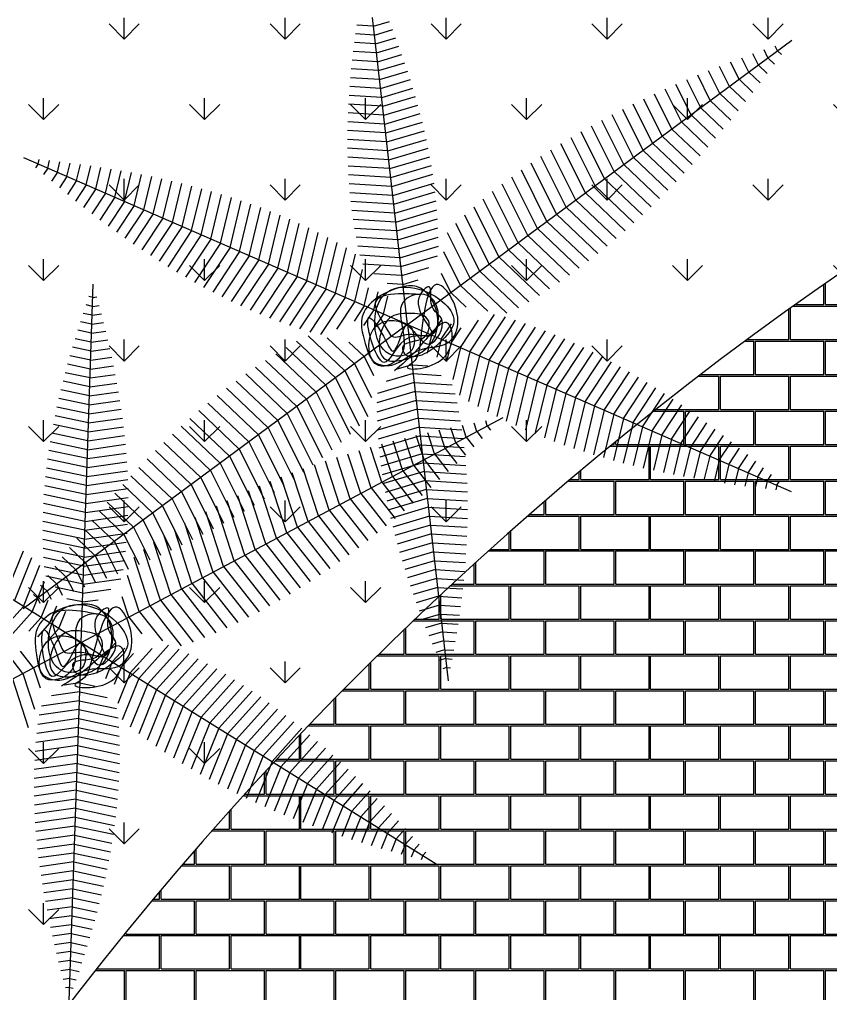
# Model space of a CAD drawing. Header units: millimetres. Extents: x 5728 to 12128, y -948 to 8052.
# Drawn here: x 6742.3 to 7098.5, y 358.6 to 786.4 of the extents above; entities that cross this region are included whole.
import ezdxf

# ---------------------------------------------------------------- set-up
doc = ezdxf.new("R2010")
doc.units = ezdxf.units.MM
doc.header["$MEASUREMENT"] = 0
for name, color, linetype in [('003 - 0.250 Color', 3, 'Continuous'), ('030 - 0.500 Color', 30, 'Continuous'), ('104 - 0.250 Color', 104, 'Continuous'), ('252 - 0.150 Color', 252, 'Continuous')]:
    doc.layers.add(name, color=color, linetype=linetype)

# ---------------------------------------------------------------- blocks, each defined once
blk = doc.blocks.new('Coqueiro')
at = {"layer": '104 - 0.250 Color', "ltscale": 2.5}
for p, q in [((27820.34, 18554.03), (27820.34, 18694.03)), ((27820.34, 18554.03), (27714.25, 18615.28)), ((27820.34, 18554.03), (27911.27, 18606.53)), ((27898.79, 18599.32), (27897.36, 18603.25)), ((27901.07, 18600.64), (27899.88, 18603.88)), ((27903.34, 18601.95), (27902.41, 18604.5)), ((27905.61, 18603.26), (27904.95, 18605.09)), ((27905.61, 18603.26), (27906.87, 18601.77)), ((27907.89, 18604.57), (27907.49, 18605.67)), ((27907.89, 18604.57), (27908.64, 18603.68)), ((27889.7, 18594.07), (27887.36, 18600.5)), ((27891.97, 18595.39), (27889.85, 18601.22)), ((27894.25, 18596.7), (27892.35, 18601.92)), ((27896.52, 18598.01), (27894.85, 18602.59)), ((27901.07, 18600.64), (27903.29, 18597.99)), ((27903.34, 18601.95), (27905.08, 18599.87)), ((27880.61, 18588.82), (27877.5, 18597.35)), ((27882.88, 18590.14), (27879.95, 18598.18)), ((27885.15, 18591.45), (27882.41, 18598.98)), ((27887.43, 18592.76), (27884.88, 18599.75)), ((27896.52, 18598.01), (27899.66, 18594.28)), ((27898.79, 18599.32), (27901.48, 18596.12)), ((27873.79, 18584.89), (27870.21, 18594.7)), ((27876.06, 18586.2), (27872.63, 18595.62)), ((27878.33, 18587.51), (27875.06, 18596.5)), ((27891.97, 18595.39), (27895.96, 18590.63)), ((27894.25, 18596.7), (27897.82, 18592.44)), ((27866.97, 18580.95), (27863.03, 18591.77)), ((27869.24, 18582.26), (27865.41, 18592.78)), ((27871.51, 18583.57), (27867.81, 18593.76)), ((27887.43, 18592.76), (27892.21, 18587.06)), ((27889.7, 18594.07), (27894.09, 18588.84)), ((27862.42, 18578.32), (27858.3, 18589.64)), ((27864.69, 18579.64), (27860.66, 18590.72)), ((27880.61, 18588.82), (27886.44, 18581.87)), ((27882.88, 18590.14), (27888.38, 18583.58)), ((27885.15, 18591.45), (27890.3, 18585.31)), ((27855.6, 18574.39), (27851.32, 18586.16)), ((27857.87, 18575.7), (27853.63, 18587.36)), ((27860.15, 18577.01), (27855.96, 18588.52)), ((27876.06, 18586.2), (27882.5, 18578.52)), ((27878.33, 18587.51), (27884.48, 18580.18)), ((27851.05, 18571.76), (27846.74, 18583.63)), ((27853.33, 18573.07), (27849.02, 18584.91)), ((27871.51, 18583.57), (27878.48, 18575.27)), ((27873.79, 18584.89), (27880.5, 18576.88)), ((27846.51, 18569.14), (27842.22, 18580.92)), ((27848.78, 18570.45), (27844.47, 18582.3)), ((27866.97, 18580.95), (27874.37, 18572.13)), ((27869.24, 18582.26), (27876.44, 18573.69)), ((27820.34, 18576.82), (27835.02, 18579.4)), ((27841.96, 18566.51), (27837.77, 18578.02)), ((27844.23, 18567.82), (27839.99, 18579.49)), ((27862.42, 18578.32), (27870.16, 18569.1)), ((27864.69, 18579.64), (27872.28, 18570.6)), ((27803.07, 18564), (27807.53, 18576.25)), ((27820.34, 18573.32), (27809.5, 18575.23)), ((27820.34, 18573.32), (27831.18, 18575.23)), ((27837.41, 18563.89), (27833.4, 18574.91)), ((27837.41, 18563.89), (27833.4, 18574.91)), ((27839.69, 18565.2), (27835.58, 18576.49)), ((27855.6, 18574.39), (27863.65, 18564.79)), ((27857.87, 18575.7), (27865.85, 18566.2)), ((27860.15, 18577.01), (27868.02, 18567.63)), ((27835.14, 18562.57), (27831.32, 18573.08)), ((27851.05, 18571.76), (27859.17, 18562.09)), ((27853.33, 18573.07), (27861.43, 18563.42)), ((27805.72, 18562.47), (27809.02, 18571.52)), ((27820.34, 18569.82), (27814.23, 18570.89)), ((27820.34, 18569.82), (27826.45, 18570.89)), ((27832.87, 18561.26), (27830.04, 18569.02)), ((27846.51, 18569.14), (27854.57, 18559.53)), ((27848.78, 18570.45), (27856.89, 18560.79)), ((27797.77, 18567.06), (27788.76, 18556.32)), ((27808.38, 18560.94), (27810.23, 18566.03)), ((27841.96, 18566.51), (27849.83, 18557.13)), ((27844.23, 18567.82), (27852.22, 18558.31)), ((27800.42, 18565.53), (27791.62, 18555.04)), ((27800.42, 18565.53), (27791.62, 18555.04)), ((27803.07, 18564), (27794.69, 18554.01)), ((27811.03, 18559.4), (27812.88, 18564.5)), ((27830.59, 18559.95), (27829, 18564.32)), ((27837.41, 18563.89), (27844.96, 18554.9)), ((27837.41, 18563.89), (27844.96, 18554.9)), ((27839.69, 18565.2), (27847.41, 18555.99)), ((27805.72, 18562.47), (27799.53, 18555.09)), ((27808.38, 18560.94), (27804.89, 18556.78)), ((27813.68, 18557.87), (27815.54, 18562.97)), ((27832.87, 18561.26), (27838.18, 18554.93)), ((27835.14, 18562.57), (27842.33, 18554.01)), ((27811.03, 18559.4), (27807.54, 18555.25)), ((27813.68, 18557.87), (27810.19, 18553.72)), ((27830.59, 18559.95), (27833.58, 18556.39)), ((27820.34, 18554.03), (27729.41, 18501.53)), ((27800.99, 18542.86), (27793.27, 18552.06)), ((27803.27, 18544.17), (27795.72, 18553.16)), ((27803.27, 18544.17), (27795.72, 18553.16)), ((27805.54, 18545.48), (27798.35, 18554.05)), ((27807.81, 18546.8), (27802.5, 18553.12)), ((27810.09, 18548.11), (27807.1, 18551.67)), ((27820.34, 18554.03), (27926.43, 18492.78)), ((27820.34, 18554.03), (27820.34, 18414.03)), ((27827, 18550.18), (27830.49, 18554.34)), ((27829.65, 18548.65), (27833.14, 18552.81)), ((27834.96, 18545.59), (27841.15, 18552.97)), ((27837.61, 18544.06), (27845.99, 18554.05)), ((27840.26, 18542.53), (27849.06, 18553.01)), ((27840.26, 18542.53), (27849.06, 18553.01)), ((27842.91, 18541), (27851.92, 18551.74)), ((27796.45, 18540.23), (27788.46, 18549.75)), ((27798.72, 18541.55), (27790.85, 18550.93)), ((27827, 18550.18), (27825.14, 18545.09)), ((27832.3, 18547.12), (27835.79, 18551.28)), ((27845.56, 18539.47), (27854.75, 18550.41)), ((27848.22, 18537.93), (27857.53, 18549.03)), ((27789.63, 18536.3), (27781.51, 18545.97)), ((27791.9, 18537.61), (27783.79, 18547.27)), ((27794.17, 18538.92), (27786.11, 18548.53)), ((27807.81, 18546.8), (27810.64, 18539.03)), ((27810.09, 18548.11), (27811.68, 18543.74)), ((27829.65, 18548.65), (27827.8, 18543.55)), ((27832.3, 18547.12), (27830.45, 18542.02)), ((27850.87, 18536.4), (27860.27, 18547.61)), ((27853.52, 18534.87), (27862.98, 18546.14)), ((27785.08, 18533.67), (27777.03, 18543.27)), ((27787.35, 18534.98), (27779.25, 18544.64)), ((27803.27, 18544.17), (27807.28, 18533.15)), ((27803.27, 18544.17), (27807.28, 18533.15)), ((27805.54, 18545.48), (27809.36, 18534.98)), ((27834.96, 18545.59), (27831.66, 18536.54)), ((27837.61, 18544.06), (27833.15, 18531.81)), ((27856.17, 18533.34), (27865.64, 18544.63)), ((27858.83, 18531.81), (27868.27, 18543.07)), ((27780.53, 18531.05), (27772.66, 18540.43)), ((27782.81, 18532.36), (27774.83, 18541.86)), ((27796.45, 18540.23), (27800.69, 18528.56)), ((27798.72, 18541.55), (27802.91, 18530.04)), ((27800.99, 18542.86), (27805.1, 18531.57)), ((27840.26, 18542.53), (27835.58, 18529.67)), ((27840.26, 18542.53), (27835.58, 18529.67)), ((27842.91, 18541), (27838.12, 18527.82)), ((27861.48, 18530.28), (27870.87, 18541.47)), ((27775.99, 18528.42), (27768.4, 18537.46)), ((27778.26, 18529.73), (27770.52, 18538.96)), ((27791.9, 18537.61), (27796.21, 18525.76)), ((27794.17, 18538.92), (27798.46, 18527.14)), ((27820.34, 18538.24), (27814.23, 18537.16)), ((27820.34, 18538.24), (27826.45, 18537.16)), ((27845.56, 18539.47), (27840.68, 18526.04)), ((27848.22, 18537.93), (27843.26, 18524.32)), ((27864.13, 18528.75), (27873.43, 18539.83)), ((27866.78, 18527.22), (27875.96, 18538.16)), ((27773.71, 18527.11), (27766.31, 18535.93)), ((27787.35, 18534.98), (27791.66, 18523.14)), ((27789.63, 18536.3), (27793.94, 18524.43)), ((27820.34, 18534.74), (27809.5, 18532.83)), ((27820.34, 18534.74), (27831.18, 18532.83)), ((27850.87, 18536.4), (27845.87, 18522.66)), ((27853.52, 18534.87), (27848.49, 18521.05)), ((27869.43, 18525.68), (27878.46, 18536.45)), ((27872.09, 18524.15), (27880.93, 18534.7)), ((27769.17, 18524.48), (27762.2, 18532.79)), ((27771.44, 18525.8), (27764.24, 18534.37)), ((27782.81, 18532.36), (27787.05, 18520.7)), ((27785.08, 18533.67), (27789.36, 18521.9)), ((27856.17, 18533.34), (27851.13, 18519.5)), ((27858.83, 18531.81), (27853.8, 18518)), ((27874.74, 18522.62), (27883.37, 18532.91)), ((27764.62, 18521.86), (27758.18, 18529.54)), ((27766.89, 18523.17), (27760.18, 18531.17)), ((27778.26, 18529.73), (27782.38, 18518.42)), ((27780.53, 18531.05), (27784.72, 18519.54)), ((27820.34, 18531.24), (27805.66, 18528.65)), ((27820.34, 18531.24), (27835.02, 18528.65)), ((27861.48, 18530.28), (27856.48, 18516.55)), ((27864.13, 18528.75), (27859.18, 18515.14)), ((27877.39, 18521.09), (27885.79, 18531.1)), ((27880.04, 18519.56), (27888.17, 18529.25)), ((27760.07, 18519.23), (27754.24, 18526.19)), ((27762.35, 18520.55), (27756.2, 18527.87)), ((27773.71, 18527.11), (27777.65, 18516.29)), ((27775.99, 18528.42), (27780.02, 18517.33)), ((27820.34, 18527.74), (27804.93, 18525.02)), ((27820.34, 18527.74), (27804.93, 18525.02)), ((27820.34, 18527.74), (27835.75, 18525.02)), ((27820.34, 18527.74), (27835.75, 18525.02)), ((27866.78, 18527.22), (27861.9, 18513.79)), ((27882.7, 18518.03), (27890.53, 18527.37)), ((27757.8, 18517.92), (27752.3, 18524.48)), ((27766.89, 18523.17), (27770.47, 18513.35)), ((27769.17, 18524.48), (27772.87, 18514.3)), ((27771.44, 18525.8), (27775.27, 18515.28)), ((27820.34, 18524.24), (27804.56, 18521.46)), ((27820.34, 18524.24), (27836.12, 18521.46)), ((27869.43, 18525.68), (27864.63, 18512.48)), ((27872.09, 18524.15), (27867.38, 18511.22)), ((27885.35, 18516.5), (27892.86, 18525.45)), ((27888, 18514.97), (27895.17, 18523.51)), ((27753.25, 18515.3), (27748.47, 18520.99)), ((27755.53, 18516.61), (27750.38, 18522.75)), ((27762.35, 18520.55), (27765.62, 18511.56)), ((27764.62, 18521.86), (27768.05, 18512.44)), ((27820.34, 18520.74), (27804.26, 18517.91)), ((27820.34, 18520.74), (27836.42, 18517.91)), ((27874.74, 18522.62), (27870.14, 18510)), ((27877.39, 18521.09), (27872.92, 18508.82)), ((27890.65, 18513.43), (27897.46, 18521.55)), ((27748.71, 18512.67), (27744.72, 18517.43)), ((27750.98, 18513.98), (27746.59, 18519.22)), ((27757.8, 18517.92), (27760.73, 18509.88)), ((27760.07, 18519.23), (27763.18, 18510.7)), ((27880.04, 18519.56), (27875.72, 18507.68)), ((27882.7, 18518.03), (27878.53, 18506.57)), ((27893.3, 18511.9), (27899.72, 18519.55)), ((27895.96, 18510.37), (27901.97, 18517.53)), ((27746.43, 18511.36), (27742.86, 18515.61)), ((27753.25, 18515.3), (27755.8, 18508.31)), ((27755.53, 18516.61), (27758.27, 18509.08)), ((27820.34, 18517.24), (27804.03, 18514.37)), ((27820.34, 18517.24), (27836.65, 18514.37)), ((27885.35, 18516.5), (27881.35, 18505.51)), ((27888, 18514.97), (27884.18, 18504.48)), ((27898.61, 18508.84), (27904.19, 18515.49)), ((27741.89, 18508.73), (27739.2, 18511.93)), ((27744.16, 18510.05), (27741.02, 18513.78)), ((27748.71, 18512.67), (27750.83, 18506.84)), ((27750.98, 18513.98), (27753.32, 18507.56)), ((27820.34, 18513.74), (27803.87, 18510.84)), ((27820.34, 18513.74), (27836.8, 18510.84)), ((27890.65, 18513.43), (27887.03, 18503.48)), ((27893.3, 18511.9), (27889.89, 18502.52)), ((27901.26, 18507.31), (27906.39, 18513.42)), ((27739.61, 18507.42), (27737.39, 18510.07)), ((27744.16, 18510.05), (27745.83, 18505.46)), ((27746.43, 18511.36), (27748.33, 18506.14)), ((27820.34, 18510.24), (27803.78, 18507.32)), ((27820.34, 18510.24), (27836.9, 18507.32)), ((27895.96, 18510.37), (27892.76, 18501.59)), ((27898.61, 18508.84), (27895.64, 18500.69)), ((27903.91, 18505.78), (27908.57, 18511.33)), ((27906.56, 18504.25), (27910.73, 18509.21)), ((27735.07, 18504.8), (27733.81, 18506.29)), ((27737.34, 18506.11), (27735.59, 18508.19)), ((27737.34, 18506.11), (27738.27, 18503.56)), ((27739.61, 18507.42), (27740.79, 18504.17)), ((27741.89, 18508.73), (27743.31, 18504.81)), ((27820.34, 18506.74), (27803.76, 18503.82)), ((27820.34, 18506.74), (27836.92, 18503.82)), ((27901.26, 18507.31), (27898.53, 18499.82)), ((27909.22, 18502.72), (27912.87, 18507.07)), ((27732.79, 18503.48), (27732.04, 18504.38)), ((27732.79, 18503.48), (27733.19, 18502.38)), ((27735.07, 18504.8), (27735.73, 18502.96)), ((27820.34, 18503.24), (27803.8, 18500.32)), ((27820.34, 18503.24), (27836.88, 18500.32)), ((27903.91, 18505.78), (27901.44, 18498.97)), ((27906.56, 18504.25), (27904.35, 18498.16)), ((27911.87, 18501.18), (27915, 18504.92)), ((27909.22, 18502.72), (27907.27, 18497.37)), ((27911.87, 18501.18), (27910.2, 18496.6)), ((27914.52, 18499.65), (27917.11, 18502.74)), ((27917.17, 18498.12), (27919.21, 18500.55)), ((27820.34, 18499.74), (27803.89, 18496.84)), ((27820.34, 18499.74), (27836.79, 18496.84)), ((27914.52, 18499.65), (27913.14, 18495.86)), ((27917.17, 18498.12), (27916.09, 18495.15)), ((27919.83, 18496.59), (27921.29, 18498.33)), ((27820.34, 18496.24), (27804.05, 18493.37)), ((27820.34, 18496.24), (27836.63, 18493.37)), ((27919.83, 18496.59), (27919.05, 18494.45)), ((27922.48, 18495.06), (27922.01, 18493.78)), ((27922.48, 18495.06), (27923.35, 18496.1)), ((27820.34, 18492.74), (27804.26, 18489.91)), ((27820.34, 18492.74), (27836.42, 18489.91)), ((27820.34, 18489.24), (27804.53, 18486.45)), ((27820.34, 18489.24), (27836.15, 18486.45)), ((27820.34, 18485.74), (27804.85, 18483.01)), ((27820.34, 18485.74), (27835.83, 18483.01)), ((27820.34, 18482.24), (27805.22, 18479.57)), ((27820.34, 18482.24), (27835.46, 18479.57)), ((27820.34, 18478.74), (27805.64, 18476.15)), ((27820.34, 18478.74), (27835.04, 18476.15)), ((27820.34, 18475.24), (27806.11, 18472.73)), ((27820.34, 18475.24), (27834.57, 18472.73)), ((27820.34, 18471.74), (27806.62, 18469.32)), ((27820.34, 18471.74), (27834.06, 18469.32)), ((27820.34, 18468.24), (27807.18, 18465.92)), ((27820.34, 18468.24), (27833.5, 18465.92)), ((27820.34, 18464.74), (27807.78, 18462.53)), ((27820.34, 18464.74), (27832.9, 18462.53)), ((27820.34, 18461.24), (27808.42, 18459.14)), ((27820.34, 18461.24), (27832.26, 18459.14)), ((27820.34, 18457.74), (27809.1, 18455.76)), ((27820.34, 18457.74), (27831.58, 18455.76)), ((27820.34, 18454.24), (27809.82, 18452.39)), ((27820.34, 18454.24), (27830.86, 18452.39)), ((27820.34, 18450.74), (27810.57, 18449.02)), ((27820.34, 18450.74), (27830.11, 18449.02)), ((27820.34, 18447.24), (27811.36, 18445.66)), ((27820.34, 18447.24), (27829.31, 18445.66)), ((27820.34, 18443.74), (27812.19, 18442.3)), ((27820.34, 18443.74), (27828.49, 18442.3)), ((27820.34, 18440.24), (27813.05, 18438.95)), ((27820.34, 18440.24), (27827.63, 18438.95)), ((27820.34, 18436.74), (27813.94, 18435.61)), ((27820.34, 18436.74), (27826.74, 18435.61)), ((27820.34, 18433.24), (27814.85, 18432.27)), ((27820.34, 18433.24), (27825.83, 18432.27)), ((27820.34, 18429.74), (27815.8, 18428.94)), ((27820.34, 18429.74), (27824.88, 18428.94)), ((27820.34, 18426.24), (27816.78, 18425.61)), ((27820.34, 18426.24), (27823.9, 18425.61)), ((27820.34, 18422.74), (27817.78, 18422.29)), ((27820.34, 18422.74), (27822.9, 18422.29)), ((27820.34, 18419.24), (27818.8, 18418.97)), ((27820.34, 18419.24), (27821.87, 18418.97))]:
    blk.add_line(p, q, dxfattribs=at)
blk.add_spline([(27815.34, 18545.99), (27812.21, 18549.89), (27809.28, 18557.33), (27818.06, 18559.73), (27820.34, 18559.73), (27822.81, 18555.45), (27827, 18550.18), (27817.88, 18543.83), (27814.07, 18550.41), (27826.56, 18561.18), (27824.93, 18568.05), (27815.54, 18562.97), (27820.61, 18554.18), (27828.74, 18552.26), (27825.14, 18545.09), (27820.34, 18545.09), (27815.16, 18542.38), (27816.07, 18546.72), (27827, 18550.18), (27823.67, 18555.95), (27825.11, 18566.24), (27811.96, 18561.95), (27820.34, 18561.95), (27824.03, 18562.08), (27820.34, 18554.03), (27826.74, 18556.66), (27825.11, 18562.8), (27809.37, 18555.03), (27820.95, 18541.84), (27827.65, 18542.56), (27830.18, 18549.43), (27830.18, 18555.21), (27826.74, 18559.73), (27824.93, 18559.19), (27826.2, 18552.14), (27822.4, 18548.34), (27818.06, 18551.6), (27815.7, 18557.2), (27824.57, 18565.33), (27828.01, 18560.82), (27828.91, 18557.92), (27829.09, 18552.68), (27823.12, 18545.27), (27812.99, 18545.27), (27810.28, 18549.43), (27810.64, 18563.35), (27818.6, 18567.68), (27823.12, 18568.41), (27827.1, 18564.79), (27828.37, 18555.75), (27831.63, 18547.8), (27828.91, 18542.02), (27816.25, 18539.85), (27826.74, 18554.13), (27830.18, 18559.55), (27830.18, 18561), (27834.52, 18552.5), (27826.92, 18544.37), (27827.83, 18555.94), (27828.91, 18565.15)], degree=3, dxfattribs=at)

msp = doc.modelspace()

# ---------------------------------------------------------------- hatches: boundary and pattern name
at = {"layer": '003 - 0.250 Color', "ltscale": 2.5}
h = msp.add_hatch(dxfattribs=at)
h.set_pattern_fill('GRASS', color=256, scale=50, style=0)
h.paths.add_polyline_path([(6403.23, 670.85), (7096.79, 670.85, -0.007973), (7136.59, 697.6, -0.178785), (7218.23, 787.28), (7093.23, 787.28), (6878.23, 787.28), (6878.23, 845.52), (6878.23, 1044.78), (6878.23, 1137.28), (6878.23, 1197.28), (6878.23, 1302.28), (6428.23, 1302.28), (6403.23, 1302.28)])
h = msp.add_hatch(dxfattribs=at)
h.set_pattern_fill('GRASS', color=256, scale=50, style=0)
h.paths.add_polyline_path([(6403.23, 26.18, 0.189673), (6501.04, -181.39, -0.17837), (7096.79, 670.85), (6403.23, 670.85)])
h = msp.add_hatch(dxfattribs=at)
h.set_pattern_fill('GRASS', color=256, scale=2, style=0)
h.set_pattern_definition([(90, (0, 0), (-35.921, 35.921), [9.525, -62.317]), (45, (0, 0), (-35.92102, 35.92102), [9.525, -41.275]), (135, (0, 0), (-35.92102, -35.92102), [9.525, -41.275])])
h.paths.add_polyline_path([(7628.23, 537.28, 0.242571), (6969.7, 127.28), (8286.77, 127.28, 0.242571)])
h.paths.add_polyline_path([(7532.25, 283.39), (7538.15, 290.1), (7535.56, 294.88), (7528.97, 298.38), (7524.47, 301.62), (7524.57, 317.87), (7523.99, 323.27), (7520.07, 325.02), (7517.19, 332.49), (7521.24, 335.26), (7523.19, 338.3), (7524.45, 347.65), (7525.49, 353.38), (7533.77, 361.03), (7533.9, 365.54), (7527.92, 372.97), (7523.23, 378.01), (7530.3, 373.91), (7537.27, 370.71), (7541.66, 372.28), (7545.81, 377.06), (7546.98, 382.4), (7542.59, 388.44), (7536.57, 392.75), (7536.24, 399.57), (7533.36, 408.13), (7524.29, 410.05), (7516.73, 407.32), (7523.88, 415), (7528.84, 422.11), (7528.07, 429.35), (7524.49, 432.68), (7524.69, 440.97), (7530.42, 448.01), (7532.57, 458.39), (7537.24, 462.51), (7538.46, 469.2), (7544.92, 471.65), (7537.24, 484.02), (7546.58, 477.92), (7552.03, 481.97), (7555.2, 490.75), (7558.41, 496.88), (7578.53, 499.64), (7585.11, 501.33), (7586.57, 506.48), (7595.31, 511.38), (7599.46, 506.86), (7603.56, 504.99), (7615.35, 505.09), (7622.63, 504.82), (7633.56, 495.94), (7639.17, 496.58), (7647.3, 505.3), (7652.7, 511.99), (7648.88, 502.52), (7646.16, 493.32), (7647.48, 490.83), (7651.03, 490.54), (7655.36, 490.81), (7657.95, 493.37), (7658.15, 495.8), (7661.45, 498.3), (7665.99, 498.24), (7670.73, 500.63), (7673.79, 500.08), (7676.79, 501.68), (7679.76, 499.91), (7682.22, 506.77), (7682.73, 501.21), (7686.01, 500.33), (7690.43, 501.82), (7693.83, 502.47), (7701.17, 495.45), (7703.87, 493.39), (7706.35, 494.42), (7710.98, 492.52), (7710.5, 489.49), (7711.04, 487.3), (7714.74, 482.72), (7716.9, 479.79), (7716.82, 472.74), (7718.81, 470.74), (7724.76, 470.27), (7729.06, 470.24), (7724.16, 468.79), (7719.71, 466.99), (7718.54, 464.33), (7718.94, 460.31), (7717.13, 458.61), (7715.58, 451.07), (7716.64, 449.45), (7715.64, 448.92), (7714, 446.29), (7712.69, 444.86), (7709.08, 444.54), (7712.3, 439.99), (7708.1, 441.24), (7706.86, 440.73), (7706.43, 438.31), (7702.6, 435.24), (7700.48, 432.65), (7696.39, 432.36), (7693.11, 430.17), (7687.76, 429.06), (7684.22, 429.65), (7680.79, 428.7), (7679.74, 427.55), (7678.21, 420.31), (7676.66, 427.8), (7674.63, 428.53), (7674.63, 427.03), (7676.06, 420.49), (7671.43, 413.73), (7670.78, 405.86), (7665.86, 396.1), (7660.54, 391.28), (7657.78, 384.73), (7658.27, 381.67), (7667.7, 370.27), (7654.04, 377.14), (7640.18, 368.54), (7635.18, 364.07), (7630.37, 363.27), (7635.4, 351.78), (7638.37, 347.32), (7638.53, 340.1), (7637.6, 333.47), (7639.23, 329.88), (7645, 328.17), (7651.92, 327.37), (7645.29, 325.47), (7637.96, 320.54), (7636.83, 315.71), (7638.37, 309.11), (7634.56, 306.05), (7632.23, 302.7), (7632.58, 297.59), (7628.06, 291.51), (7622.16, 288.71), (7618.26, 282.63), (7619.23, 277.53), (7613.83, 279.55), (7608.54, 276.76), (7604.45, 272.49), (7599.01, 273), (7591.91, 271.69), (7589.35, 264.73), (7590.65, 258.43), (7585.39, 264.97), (7580.32, 269.7), (7574.5, 269.91), (7571.45, 267.46), (7564.92, 268.56), (7559.99, 273.9), (7552.01, 276.78), (7549.28, 280.95), (7544.13, 282.68), (7542.92, 288.07)], flags=16)
h.paths.add_polyline_path([(7430.76, 277.6), (7427.22, 285.46), (7419.82, 293.66), (7413.64, 294.2), (7405.76, 291.12), (7401.29, 295.29), (7396.74, 297.58), (7390.48, 296.24), (7382.14, 300.75), (7377.63, 307.56), (7369.42, 311.3), (7363.28, 309.2), (7364.82, 316.23), (7363.31, 318.32), (7357.2, 321.39), (7346.11, 314.51), (7342.11, 310.94), (7334.99, 309.75), (7328.29, 309.74), (7324.98, 307.61), (7324.1, 301.65), (7324.3, 294.69), (7321.47, 300.98), (7315.55, 307.54), (7310.61, 307.97), (7304.3, 305.51), (7300.72, 308.84), (7297.08, 310.67), (7292.07, 309.6), (7285.4, 313.21), (7281.79, 318.66), (7275.23, 321.65), (7270.31, 319.97), (7271.55, 325.6), (7268.04, 330.43), (7263.22, 333.87), (7262.96, 339.33), (7260.65, 346.18), (7253.4, 347.72), (7247.35, 345.54), (7253.07, 351.67), (7257.04, 357.37), (7256.42, 363.16), (7253.56, 365.82), (7253.72, 372.45), (7258.3, 378.09), (7260.02, 386.39), (7263.76, 389.68), (7264.73, 395.04), (7269.9, 397), (7263.75, 406.9), (7271.23, 402.01), (7275.59, 405.25), (7278.12, 412.28), (7280.69, 417.18), (7296.79, 419.39), (7302.05, 420.74), (7303.22, 424.86), (7310.21, 428.78), (7313.53, 425.17), (7316.82, 423.67), (7326.25, 423.75), (7332.07, 423.54), (7340.82, 416.43), (7345.3, 416.94), (7351.8, 423.92), (7356.13, 429.27), (7353.07, 421.69), (7350.9, 414.33), (7353.08, 410.22), (7358.51, 406.72), (7358.73, 403.96), (7362.76, 405.49), (7355.08, 417.86), (7364.43, 411.75), (7369.87, 415.81), (7373.04, 424.58), (7376.25, 430.72), (7396.37, 433.48), (7402.95, 435.16), (7404.67, 441.21), (7402.41, 441.7), (7398.63, 440.33), (7402.21, 444.17), (7404.69, 447.72), (7404.3, 451.34), (7402.51, 453.01), (7402.61, 457.15), (7405.47, 460.67), (7406.55, 465.86), (7408.89, 467.92), (7409.49, 471.27), (7412.73, 472.49), (7408.88, 478.68), (7413.56, 475.63), (7416.28, 477.65), (7417.87, 482.04), (7419.47, 485.11), (7429.53, 486.49), (7432.82, 487.33), (7433.55, 489.91), (7437.92, 492.36), (7439.99, 490.1), (7442.05, 489.16), (7447.94, 489.21), (7451.58, 489.08), (7457.05, 484.64), (7459.85, 484.96), (7463.91, 489.32), (7466.62, 492.66), (7464.71, 487.93), (7463.35, 483.33), (7464.71, 480.75), (7468.1, 478.57), (7468.31, 476.1), (7473.25, 470.19), (7475.18, 470.02), (7474.98, 468.91), (7476.01, 465.99), (7476.32, 464.07), (7474.33, 461.04), (7479.9, 460.74), (7476.3, 458.22), (7475.93, 456.94), (7477.56, 455.09), (7477.58, 450.19), (7478.29, 446.91), (7475.98, 443.53), (7475.65, 439.6), (7473.2, 434.72), (7470.54, 432.31), (7469.15, 429.04), (7469.4, 427.5), (7474.12, 421.81), (7467.29, 425.24), (7465.58, 424.18), (7466.73, 422.01), (7473.52, 417.64), (7473.93, 412.7), (7483.81, 400.88), (7487.67, 400.54), (7487.26, 398.32), (7489.34, 392.47), (7489.95, 388.64), (7485.97, 382.58), (7497.1, 381.98), (7489.91, 376.95), (7489.18, 374.37), (7492.43, 370.69), (7492.48, 360.87), (7493.9, 354.33), (7489.27, 347.57), (7488.62, 339.7), (7483.71, 329.94), (7478.38, 325.12), (7475.62, 318.57), (7476.11, 315.51), (7485.54, 304.11), (7471.88, 310.97), (7458.03, 302.38), (7453.03, 297.91), (7444.13, 296.43), (7435.75, 296.41), (7431.61, 293.76), (7430.51, 286.3)], flags=16)
h.paths.add_polyline_path([(7580.75, 326.86), (7581.17, 328.68), (7582.61, 326.89)], flags=0)
h.paths.add_polyline_path([(7423.55, 359.31), (7422.82, 363.91), (7427.45, 363.5)], flags=0)
h.paths.add_polyline_path([(7699.25, 311.53), (7702.98, 315.03), (7706.15, 318.63), (7706, 321.53), (7703.84, 324.94), (7704.69, 327.27), (7702.7, 334.71), (7701.02, 335.68), (7701.67, 336.6), (7701.96, 339.69), (7702.49, 341.55), (7705.57, 343.47), (7700.65, 346.08), (7704.97, 346.85), (7705.84, 347.86), (7705.14, 350.22), (7707.19, 354.68), (7707.92, 357.95), (7711.45, 360.04), (7713.4, 363.47), (7717.68, 366.86), (7721.11, 367.93), (7723.74, 370.32), (7724.16, 371.81), (7722.28, 378.96), (7727.03, 372.97), (7729.03, 373.22), (7728.9, 375.67), (7724.58, 382.49), (7726.29, 387.14), (7722.3, 402.02), (7718.94, 403.95), (7720.25, 405.8), (7720.83, 411.98), (7721.89, 415.71), (7728.05, 419.53), (7718.2, 424.77), (7726.85, 426.3), (7728.59, 428.33), (7727.19, 433.04), (7731.29, 441.96), (7732.75, 448.5), (7739.8, 452.68), (7743.7, 459.55), (7752.27, 466.33), (7759.12, 468.45), (7764.39, 473.23), (7765.23, 476.22), (7761.48, 490.53), (7770.98, 478.55), (7787.16, 480.51), (7793.58, 482.46), (7802.28, 480.05), (7809.88, 476.55), (7814.76, 477.21), (7818.89, 483.51), (7822.33, 491.5), (7822.23, 482.88), (7825.49, 472.33), (7830.86, 469.24), (7839.31, 468.71), (7841.61, 463.05), (7844.78, 459.06), (7851.02, 457.64), (7856.68, 450.04), (7857.91, 441.96), (7863.78, 435.11), (7870.23, 434.43), (7865.87, 428.7), (7866.36, 426.17), (7870.62, 420.81), (7883.57, 422.38), (7888.7, 423.94), (7895.66, 422.02), (7901.74, 419.21), (7905.64, 419.74), (7908.94, 424.78), (7911.7, 431.18), (7911.62, 424.28), (7914.22, 415.84), (7918.52, 413.36), (7925.28, 412.94), (7927.12, 408.41), (7929.66, 405.22), (7934.65, 404.08), (7939.18, 398), (7940.16, 391.54), (7944.86, 386.06), (7950.02, 385.52), (7946.53, 380.93), (7947.68, 375.07), (7950.59, 369.92), (7948.54, 364.86), (7947.75, 357.67), (7953.68, 353.22), (7960.08, 352.66), (7952.31, 349.5), (7946.31, 346.01), (7944.44, 340.49), (7945.91, 336.87), (7942.97, 330.92), (7936.44, 327.74), (7931.39, 320.93), (7926.61, 319.52), (7923.47, 315.08), (7917.96, 315.48), (7919.37, 303.91), (7914.64, 311.49), (7909.32, 310.38), (7904.07, 305.08), (7899.67, 301.71), (7884.14, 306.48), (7878.8, 307.48), (7876, 304.23), (7868.01, 303.62), (7866.52, 308.3), (7864.18, 311.04), (7855.59, 314.94), (7850.4, 317.58), (7845.46, 327.71), (7841.17, 329.14), (7832.34, 325.55), (7826.16, 322.51), (7832.12, 328.1), (7837.2, 333.86), (7836.95, 338.51), (7833.5, 343.97), (7834.45, 346.57), (7830.16, 346.88), (7831.92, 332.42), (7826.01, 341.89), (7819.36, 340.51), (7812.79, 333.88), (7807.3, 329.67), (7787.89, 335.64), (7781.21, 336.88), (7777.1, 332.11), (7778.95, 330.73), (7782.95, 330.38), (7778.09, 328.4), (7774.35, 326.22), (7773.17, 322.77), (7774.09, 320.51), (7772.26, 316.79), (7768.18, 314.8), (7765.02, 310.55), (7762.03, 309.67), (7760.07, 306.89), (7756.62, 307.14), (7757.5, 299.91), (7754.55, 304.65), (7751.23, 303.95), (7747.94, 300.64), (7745.19, 298.53), (7735.49, 301.52), (7732.15, 302.14), (7730.4, 300.11), (7725.41, 299.73), (7724.48, 302.65), (7723.01, 304.36), (7717.64, 306.8), (7714.4, 308.45), (7711.31, 314.79), (7708.63, 315.68), (7703.11, 313.43)], flags=16)
h.paths.add_polyline_path([(7313.97, 363.23), (7313.68, 365.07), (7315.53, 364.91)], flags=0)
h.paths.add_polyline_path([(7605.71, 425.48), (7604.98, 430.07), (7609.61, 429.66)], flags=0)
h.paths.add_polyline_path([(7441.24, 452.44), (7440.27, 451.39), (7440.09, 452.54)], flags=0)
h.paths.add_polyline_path([(7739.2, 337.34), (7740.53, 337.88), (7740.21, 336.76)], flags=0)
h.paths.add_polyline_path([(7681.77, 465.1), (7680.35, 465.22), (7681.13, 466.07)], flags=0)
h.paths.add_polyline_path([(7789.16, 412.2), (7794.46, 414.35), (7793.19, 409.87)], flags=0)
h.paths.add_polyline_path([(7890.08, 363.8), (7892.2, 364.66), (7891.7, 362.87)], flags=0)
at = {"layer": '252 - 0.150 Color', "ltscale": 2.5}
h = msp.add_hatch(dxfattribs=at)
h.set_pattern_fill('AR-B816C', color=256, scale=0.075591, style=0)
h.set_pattern_definition([(0, (0, 0), (15.36, 15.36), [30, -0.72]), (0, (-15.36, 0.72), (15.36, 15.36), [30, -0.72]), (90, (0, 0), (-15.36, 15.36), [-16.08, 14.64]), (90, (-0.72, 0), (-15.36, 15.36), [-16.08, 14.64])])
h.paths.add_polyline_path([(7342.84, 462.56, -0.616486), (7136.59, 697.6, 0.13012), (6619.78, 127.28), (6969.7, 127.28, -0.151549)])

# ---------------------------------------------------------------- linework, layer by layer
at = {"layer": '030 - 0.500 Color', "ltscale": 2.5}
for centre, radius, start, end in [((7955.4, -563.7), 1503.77, 122.99063, 165.27172), ((7696.66, -306.49), 846.54, 94.63623, 149.17608)]:
    msp.add_arc(centre, radius, start, end, dxfattribs=at)
at = {"layer": '104 - 0.250 Color', "ltscale": 2.5}
for p, q in [((6912.74, 652.43), (6897.39, 787.28)), ((6897.82, 783.53), (6890.51, 783.98)), ((6897.82, 783.53), (6904.83, 785.61)), ((6898.26, 779.62), (6889.95, 780.13)), ((6898.26, 779.62), (6906.25, 781.99)), ((6898.71, 775.71), (6889.41, 776.28)), ((6898.71, 775.71), (6907.63, 778.35)), ((6899.15, 771.8), (6908.98, 774.71)), ((6912.74, 652.43), (7081.56, 777.33)), ((7075.28, 772.68), (7074.23, 774.77)), ((6899.15, 771.8), (6888.92, 772.42)), ((6899.6, 767.89), (6910.29, 771.05)), ((7066.84, 766.43), (7064.42, 771.29)), ((7071.06, 769.55), (7069.32, 773.05)), ((7075.28, 772.68), (7076.97, 771.07)), ((6899.6, 767.89), (6888.46, 768.57)), ((6900.04, 763.97), (6911.57, 767.39)), ((7058.4, 760.19), (7054.67, 767.67)), ((7062.62, 763.31), (7059.53, 769.5)), ((7066.84, 766.43), (7070.77, 762.7)), ((7071.06, 769.55), (7073.89, 766.87)), ((6900.04, 763.97), (6888.05, 764.71)), ((6900.49, 760.06), (6912.8, 763.71)), ((7045.73, 750.82), (7040.2, 761.93)), ((7049.95, 753.94), (7045, 763.88)), ((7054.17, 757.07), (7049.82, 765.8)), ((7062.62, 763.31), (7067.63, 758.55)), ((6900.49, 760.06), (6887.67, 760.85)), ((6900.93, 756.15), (6913.99, 760.02)), ((7037.29, 744.58), (7030.66, 757.89)), ((7041.51, 747.7), (7035.41, 759.93)), ((7058.4, 760.19), (7064.46, 754.44)), ((6901.38, 752.24), (6887.06, 753.11)), ((6900.93, 756.15), (6887.34, 756.98)), ((6901.38, 752.24), (6915.14, 756.31)), ((7028.85, 738.33), (7021.21, 753.65)), ((7033.07, 741.45), (7025.92, 755.8)), ((7049.95, 753.94), (7058.01, 746.3)), ((7054.17, 757.07), (7061.25, 750.35)), ((6901.82, 748.32), (6886.82, 749.24)), ((6901.82, 748.32), (6916.24, 752.59)), ((6902.27, 744.41), (6917.3, 748.86)), ((7020.41, 732.09), (7011.87, 749.21)), ((7024.63, 735.21), (7016.53, 751.46)), ((7045.73, 750.82), (7054.74, 742.27)), ((6902.27, 744.41), (6886.63, 745.37)), ((6902.71, 740.5), (6918.3, 745.12)), ((7011.97, 725.84), (7002.65, 744.54)), ((7016.19, 728.96), (7007.25, 746.91)), ((7037.29, 744.58), (7048.08, 734.34)), ((7041.51, 747.7), (7051.43, 738.29)), ((6902.71, 740.5), (6886.49, 741.49)), ((6903.16, 736.59), (6919.26, 741.36)), ((7007.75, 722.72), (6998.08, 742.12)), ((7033.07, 741.45), (7044.69, 730.42)), ((6903.16, 736.59), (6886.4, 737.61)), ((6903.61, 732.68), (6920.17, 737.58)), ((6999.31, 716.47), (6989.03, 737.09)), ((7003.53, 719.6), (6993.54, 739.64)), ((7028.85, 738.33), (7041.27, 726.54)), ((6903.61, 732.68), (6886.37, 733.73)), ((6904.05, 728.76), (6921.02, 733.79)), ((6990.87, 710.23), (6980.12, 731.78)), ((6995.09, 713.35), (6984.56, 734.47)), ((7020.41, 732.09), (7034.29, 718.91)), ((7024.63, 735.21), (7037.8, 722.71)), ((6904.05, 728.76), (6886.39, 729.85)), ((6904.5, 724.85), (6921.81, 729.98)), ((6986.65, 707.11), (6975.72, 729.02)), ((7016.19, 728.96), (7030.73, 715.16)), ((6912.74, 652.43), (6744.24, 725.72)), ((6750.51, 722.99), (6750.99, 724.98)), ((6754.72, 721.16), (6755.52, 724.48)), ((6758.94, 719.33), (6760.04, 723.95)), ((6763.15, 717.5), (6764.56, 723.38)), ((6904.5, 724.85), (6886.47, 725.96)), ((6904.94, 720.94), (6922.55, 726.15)), ((6978.2, 700.86), (6967.03, 723.28)), ((6982.42, 703.99), (6971.36, 726.19)), ((7011.97, 725.84), (7027.12, 711.46)), ((6750.51, 722.99), (6749.38, 721.29)), ((6754.72, 721.16), (6752.84, 718.31)), ((6758.94, 719.33), (6756.31, 715.37)), ((6767.36, 715.66), (6769.07, 722.77)), ((6771.57, 713.83), (6773.57, 722.13)), ((6775.79, 712), (6778.06, 721.45)), ((6780, 710.17), (6782.54, 720.73)), ((6784.21, 708.33), (6787, 719.97)), ((6788.42, 706.5), (6791.46, 719.16)), ((6904.94, 720.94), (6886.61, 722.06)), ((6905.39, 717.03), (6923.23, 722.31)), ((6973.98, 697.74), (6962.74, 720.29)), ((7003.53, 719.6), (7019.77, 704.18)), ((7007.75, 722.72), (7023.47, 707.8)), ((6763.15, 717.5), (6759.81, 712.45)), ((6767.36, 715.66), (6763.32, 709.57)), ((6792.64, 704.67), (6795.91, 718.3)), ((6796.85, 702.84), (6800.35, 717.4)), ((6801.06, 701.01), (6804.77, 716.45)), ((6805.27, 699.17), (6809.18, 715.45)), ((6905.39, 717.03), (6886.81, 718.16)), ((6905.83, 713.11), (6923.85, 718.45)), ((6906.28, 709.2), (6924.4, 714.57)), ((6969.76, 694.62), (6958.5, 717.22)), ((6999.31, 716.47), (7016.01, 700.62)), ((6771.57, 713.83), (6766.86, 706.71)), ((6775.79, 712), (6770.42, 703.89)), ((6809.49, 697.34), (6813.58, 714.4)), ((6813.7, 695.51), (6817.97, 713.29)), ((6817.91, 693.68), (6822.34, 712.12)), ((6822.12, 691.84), (6826.7, 710.89)), ((6905.83, 713.11), (6887.08, 714.26)), ((6906.28, 709.2), (6887.41, 710.36)), ((6906.72, 705.29), (6924.89, 710.67)), ((6961.32, 688.37), (6950.13, 710.82)), ((6965.54, 691.5), (6954.29, 714.06)), ((6995.09, 713.35), (7012.2, 697.11)), ((6780, 710.17), (6774, 701.11)), ((6784.21, 708.33), (6777.61, 698.36)), ((6788.42, 706.5), (6781.24, 695.65)), ((6826.34, 690.01), (6831.04, 709.61)), ((6830.55, 688.18), (6835.37, 708.25)), ((6834.76, 686.35), (6839.68, 706.84)), ((6906.72, 705.29), (6887.82, 706.45)), ((6907.17, 701.38), (6925.3, 706.75)), ((6957.1, 685.25), (6946.02, 707.48)), ((6986.65, 707.11), (7004.41, 690.25)), ((6990.87, 710.23), (7008.33, 693.65)), ((6792.64, 704.67), (6784.9, 692.98)), ((6796.85, 702.84), (6788.58, 690.35)), ((6838.97, 684.52), (6843.98, 705.35)), ((6843.19, 682.68), (6848.26, 703.79)), ((6847.4, 680.85), (6852.52, 702.16)), ((6907.17, 701.38), (6888.29, 702.53)), ((6907.61, 697.47), (6925.65, 702.81)), ((6952.88, 682.13), (6941.95, 704.05)), ((6982.42, 703.99), (7000.42, 686.9)), ((6801.06, 701.01), (6792.29, 687.76)), ((6805.27, 699.17), (6796.03, 685.21)), ((6851.61, 679.02), (6856.76, 700.46)), ((6855.82, 677.19), (6860.99, 698.67)), ((6907.61, 697.47), (6888.84, 698.62)), ((6908.06, 693.55), (6925.92, 698.84)), ((6948.66, 679.01), (6937.94, 700.52)), ((6973.98, 697.74), (6992.26, 680.39)), ((6978.2, 700.86), (6996.37, 683.62)), ((6809.49, 697.34), (6799.8, 682.71)), ((6813.7, 695.51), (6803.61, 680.26)), ((6817.91, 693.68), (6807.44, 677.86)), ((6860.04, 675.35), (6865.19, 696.81)), ((6864.25, 673.52), (6869.37, 694.86)), ((6908.06, 693.55), (6889.46, 694.69)), ((6908.5, 689.64), (6926.12, 694.86)), ((6944.44, 675.88), (6933.97, 696.88)), ((6944.44, 675.88), (6933.97, 696.88)), ((6969.76, 694.62), (6988.08, 677.23)), ((6822.12, 691.84), (6811.31, 675.51)), ((6826.34, 690.01), (6815.21, 673.21)), ((6868.46, 671.69), (6873.54, 692.82)), ((6872.67, 669.86), (6877.68, 690.7)), ((6908.5, 689.64), (6890.17, 690.76)), ((6908.95, 685.73), (6926.23, 690.85)), ((6940.22, 672.76), (6930.25, 692.77)), ((6965.54, 691.5), (6983.83, 674.14)), ((6830.55, 688.18), (6819.15, 670.97)), ((6834.76, 686.35), (6823.13, 668.78)), ((6876.89, 668.03), (6881.8, 688.47)), ((6881.1, 666.19), (6885.89, 686.16)), ((6881.1, 666.19), (6885.89, 686.16)), ((6908.95, 685.73), (6890.96, 686.83)), ((6909.39, 681.82), (6926.27, 686.81)), ((6909.39, 681.82), (6926.27, 686.81)), ((6957.1, 685.25), (6975.12, 668.15)), ((6961.32, 688.37), (6979.51, 671.11)), ((6838.97, 684.52), (6827.15, 666.65)), ((6843.19, 682.68), (6831.2, 664.58)), ((6847.4, 680.85), (6835.3, 662.57)), ((6885.31, 664.36), (6889.88, 683.38)), ((6909.39, 681.82), (6891.83, 682.89)), ((6909.39, 681.82), (6891.83, 682.89)), ((6909.84, 677.9), (6925.92, 682.66)), ((6936, 669.64), (6928.63, 684.42)), ((6952.88, 682.13), (6970.64, 665.27)), ((6851.61, 679.02), (6839.44, 660.63)), ((6855.82, 677.19), (6843.63, 658.76)), ((6889.52, 662.53), (6892.9, 676.58)), ((6909.84, 677.9), (6893.11, 678.93)), ((6910.29, 673.99), (6922.16, 677.51)), ((6948.66, 679.01), (6966.09, 662.46)), ((6860.04, 675.35), (6847.86, 656.96)), ((6864.25, 673.52), (6852.14, 655.23)), ((6910.29, 673.99), (6897.92, 674.75)), ((6910.73, 670.08), (6917.42, 672.06)), ((6931.78, 666.52), (6927.63, 674.84)), ((6940.22, 672.76), (6956.43, 657.37)), ((6944.44, 675.88), (6961.46, 659.73)), ((6944.44, 675.88), (6961.46, 659.73)), ((6868.46, 671.69), (6856.46, 653.57)), ((6872.67, 669.86), (6860.84, 651.99)), ((6876.89, 668.03), (6865.28, 650.49)), ((6893.74, 660.7), (6895.64, 668.61)), ((6910.73, 670.08), (6903.77, 670.51)), ((6936, 669.64), (6947.98, 658.27)), ((6881.1, 666.19), (6869.77, 649.07)), ((6881.1, 666.19), (6869.77, 649.07)), ((6885.31, 664.36), (6874.51, 648.05)), ((6897.95, 658.86), (6899.85, 666.78)), ((6902.16, 657.03), (6904.06, 664.95)), ((6931.78, 666.52), (6938.52, 660.11)), ((6889.52, 662.53), (6881.55, 650.48)), ((6893.74, 660.7), (6889.24, 653.91)), ((6897.95, 658.86), (6893.46, 652.08)), ((6902.16, 657.03), (6897.67, 650.25)), ((6923.32, 647.83), (6927.81, 654.62)), ((6940.17, 640.5), (6950.96, 656.81)), ((6944.38, 638.67), (6955.71, 655.79)), ((6944.38, 638.67), (6955.71, 655.79)), ((6912.74, 652.43), (6743.92, 527.54)), ((6912.74, 652.43), (7081.24, 579.14)), ((6912.74, 652.43), (6930.55, 495.94)), ((6927.53, 646), (6932.02, 652.79)), ((6931.74, 644.17), (6936.23, 650.95)), ((6935.95, 642.34), (6943.93, 654.39)), ((6948.59, 636.84), (6960.2, 654.37)), ((6952.8, 635.01), (6964.63, 652.88)), ((6957.02, 633.17), (6969.01, 651.3)), ((6885.26, 632.1), (6869.05, 647.49)), ((6889.48, 635.23), (6877.5, 646.6)), ((6923.32, 647.83), (6921.42, 639.92)), ((6961.23, 631.34), (6973.34, 649.64)), ((6965.44, 629.51), (6977.62, 647.91)), ((6969.65, 627.68), (6981.85, 646.1)), ((6876.82, 625.86), (6859.39, 642.4)), ((6881.04, 628.98), (6864.02, 645.13)), ((6881.04, 628.98), (6864.02, 645.13)), ((6893.7, 638.35), (6886.95, 644.75)), ((6927.53, 646), (6925.63, 638.09)), ((6931.74, 644.17), (6929.84, 636.25)), ((6935.95, 642.34), (6932.58, 628.28)), ((6973.87, 625.85), (6986.04, 644.23)), ((6978.08, 624.01), (6990.18, 642.29)), ((6872.6, 622.74), (6854.83, 639.6)), ((6893.7, 638.35), (6897.85, 630.02)), ((6940.17, 640.5), (6935.6, 621.48)), ((6944.38, 638.67), (6939.58, 618.71)), ((6944.38, 638.67), (6939.58, 618.71)), ((6982.29, 622.18), (6994.28, 640.28)), ((6986.5, 620.35), (6998.33, 638.22)), ((6864.16, 616.49), (6845.97, 633.76)), ((6868.38, 619.61), (6850.36, 636.71)), ((6889.48, 635.23), (6896.85, 620.44)), ((6914.75, 634.78), (6908.06, 632.8)), ((6914.75, 634.78), (6921.71, 634.36)), ((6948.59, 636.84), (6943.68, 616.39)), ((6952.8, 635.01), (6947.8, 614.17)), ((6990.72, 618.52), (7002.35, 636.09)), ((6994.93, 616.68), (7006.33, 633.9)), ((6859.94, 613.37), (6841.65, 630.73)), ((6881.04, 628.98), (6891.51, 607.98)), ((6881.04, 628.98), (6891.51, 607.98)), ((6885.26, 632.1), (6895.23, 612.1)), ((6915.19, 630.87), (6903.31, 627.36)), ((6915.19, 630.87), (6927.56, 630.11)), ((6957.02, 633.17), (6951.94, 612.04)), ((6961.23, 631.34), (6956.1, 610.01)), ((6965.44, 629.51), (6960.29, 608.06)), ((6999.14, 614.85), (7010.27, 631.65)), ((7003.35, 613.02), (7014.17, 629.36)), ((6855.72, 610.25), (6837.4, 627.63)), ((6876.82, 625.86), (6887.54, 604.35)), ((6915.64, 626.96), (6899.56, 622.2)), ((6915.64, 626.96), (6932.37, 625.93)), ((6969.65, 627.68), (6964.49, 606.19)), ((6973.87, 625.85), (6968.72, 604.41)), ((7007.57, 611.19), (7018.04, 627)), ((6847.27, 604), (6829.11, 621.25)), ((6851.49, 607.12), (6833.22, 624.47)), ((6872.6, 622.74), (6883.52, 600.82)), ((6916.08, 623.05), (6899.21, 618.05)), ((6916.08, 623.05), (6899.21, 618.05)), ((6916.08, 623.05), (6933.65, 621.97)), ((6916.08, 623.05), (6933.65, 621.97)), ((6978.08, 624.01), (6972.96, 602.7)), ((6982.29, 622.18), (6977.22, 601.07)), ((7011.78, 609.36), (7021.87, 624.6)), ((7015.99, 607.52), (7025.68, 622.15)), ((6843.05, 600.88), (6825.06, 617.96)), ((6864.16, 616.49), (6875.34, 594.05)), ((6868.38, 619.61), (6879.46, 597.38)), ((6916.53, 619.14), (6899.24, 614.02)), ((6916.53, 619.14), (6934.52, 618.03)), ((6986.5, 620.35), (6981.5, 599.51)), ((6990.72, 618.52), (6985.8, 598.03)), ((6994.93, 616.68), (6990.11, 596.61)), ((7020.2, 605.69), (7029.45, 619.65)), ((7024.42, 603.86), (7033.19, 617.11)), ((6838.83, 597.76), (6821.07, 614.62)), ((6859.94, 613.37), (6871.19, 590.8)), ((6916.97, 615.22), (6899.36, 610.01)), ((6916.97, 615.22), (6935.31, 614.1)), ((6999.14, 614.85), (6994.44, 595.26)), ((7003.35, 613.02), (6998.78, 593.97)), ((7028.63, 602.03), (7036.9, 614.52)), ((7032.84, 600.19), (7040.58, 611.89)), ((6830.39, 591.51), (6813.28, 607.76)), ((6834.61, 594.63), (6817.15, 611.21)), ((6855.72, 610.25), (6866.98, 587.64)), ((6917.42, 611.31), (6899.56, 606.02)), ((6917.42, 611.31), (6936.01, 610.17)), ((7007.57, 611.19), (7003.14, 592.74)), ((7011.78, 609.36), (7007.51, 591.58)), ((7037.05, 598.36), (7044.24, 609.21)), ((6826.17, 588.39), (6809.47, 604.24)), ((6847.27, 604), (6858.45, 581.58)), ((6851.49, 607.12), (6862.74, 584.57)), ((6917.87, 607.4), (6899.83, 602.06)), ((6918.31, 603.49), (6900.18, 598.12)), ((6917.87, 607.4), (6936.64, 606.25)), ((6918.31, 603.49), (6937.19, 602.33)), ((7015.99, 607.52), (7011.9, 590.47)), ((7020.2, 605.69), (7016.29, 589.41)), ((7024.42, 603.86), (7020.71, 588.41)), ((7041.27, 596.53), (7047.87, 606.5)), ((7045.48, 594.7), (7051.48, 603.76)), ((6821.95, 585.27), (6805.71, 600.68)), ((6843.05, 600.88), (6854.12, 578.67)), ((6918.76, 599.57), (6900.59, 594.2)), ((6918.76, 599.57), (6937.66, 598.42)), ((7028.63, 602.03), (7025.13, 587.46)), ((7032.84, 600.19), (7029.57, 586.56)), ((7049.69, 592.87), (7055.06, 600.97)), ((6817.73, 582.15), (6802.01, 597.07)), ((6838.83, 597.76), (6849.76, 575.84)), ((6919.2, 595.66), (6901.08, 590.3)), ((6919.2, 595.66), (6938.07, 594.51)), ((7037.05, 598.36), (7034.02, 585.71)), ((7041.27, 596.53), (7038.47, 584.9)), ((7053.91, 591.03), (7058.62, 598.15)), ((7058.12, 589.2), (7062.15, 595.3)), ((6813.51, 579.02), (6798.35, 593.41)), ((6830.39, 591.51), (6840.92, 570.4)), ((6834.61, 594.63), (6845.36, 573.08)), ((6919.65, 591.75), (6901.63, 586.42)), ((6919.65, 591.75), (6938.4, 590.6)), ((7045.48, 594.7), (7042.94, 584.14)), ((7049.69, 592.87), (7047.42, 583.41)), ((7053.91, 591.03), (7051.91, 582.73)), ((7062.33, 587.37), (7065.67, 592.41)), ((6809.29, 575.9), (6794.75, 589.7)), ((6826.17, 588.39), (6836.45, 567.78)), ((6920.09, 587.84), (6902.25, 582.55)), ((6920.09, 587.84), (6938.67, 586.7)), ((7058.12, 589.2), (7056.41, 582.09)), ((7062.33, 587.37), (7060.92, 581.49)), ((7066.54, 585.54), (7069.16, 589.5)), ((7070.76, 583.7), (7072.64, 586.55)), ((6800.85, 569.66), (6787.68, 582.16)), ((6805.07, 572.78), (6791.19, 585.95)), ((6817.73, 582.15), (6827.4, 562.74)), ((6821.95, 585.27), (6831.94, 565.23)), ((6920.54, 583.93), (6902.93, 578.71)), ((6920.54, 583.93), (6938.87, 582.8)), ((7066.54, 585.54), (7065.43, 580.92)), ((7070.76, 583.7), (7069.96, 580.38)), ((7074.97, 581.87), (7076.1, 583.58)), ((6796.63, 566.53), (6784.21, 578.32)), ((6813.51, 579.02), (6822.83, 560.32)), ((6920.98, 580.01), (6903.66, 574.89)), ((6920.98, 580.01), (6939.01, 578.91)), ((7074.97, 581.87), (7074.49, 579.88)), ((6792.41, 563.41), (6780.78, 574.44)), ((6809.29, 575.9), (6818.23, 557.96)), ((6921.43, 576.1), (6904.46, 571.08)), ((6921.43, 576.1), (6939.09, 575.02)), ((6788.19, 560.29), (6777.4, 570.53)), ((6800.85, 569.66), (6808.95, 553.41)), ((6805.07, 572.78), (6813.6, 555.65)), ((6921.87, 572.19), (6905.31, 567.29)), ((6921.87, 572.19), (6939.11, 571.13)), ((6783.97, 557.17), (6774.05, 566.58)), ((6796.63, 566.53), (6804.26, 551.21)), ((6922.32, 568.28), (6906.22, 563.51)), ((6922.32, 568.28), (6939.08, 567.25)), ((6779.75, 554.04), (6770.74, 562.59)), ((6792.41, 563.41), (6799.56, 549.07)), ((6922.76, 564.36), (6907.17, 559.75)), ((6922.76, 564.36), (6938.99, 563.37)), ((6775.52, 550.92), (6767.47, 558.57)), ((6783.97, 557.17), (6790.06, 544.93)), ((6788.19, 560.29), (6794.82, 546.98)), ((6923.21, 560.45), (6908.18, 556)), ((6923.65, 556.54), (6909.24, 552.27)), ((6923.21, 560.45), (6938.85, 559.49)), ((6923.65, 556.54), (6938.66, 555.62)), ((6771.3, 547.8), (6764.23, 554.51)), ((6779.75, 554.04), (6785.28, 542.93)), ((6924.1, 552.63), (6910.34, 548.55)), ((6924.1, 552.63), (6938.42, 551.75)), ((6767.08, 544.68), (6761.02, 550.43)), ((6771.3, 547.8), (6775.66, 539.07)), ((6775.52, 550.92), (6780.48, 540.98)), ((6924.54, 548.72), (6911.49, 544.85)), ((6924.54, 548.72), (6938.14, 547.88)), ((6762.86, 541.55), (6757.85, 546.31)), ((6767.08, 544.68), (6770.81, 537.2)), ((6924.99, 544.8), (6912.68, 541.16)), ((6924.99, 544.8), (6937.81, 544.02)), ((6758.64, 538.43), (6754.71, 542.17)), ((6762.86, 541.55), (6765.95, 535.37)), ((6925.44, 540.89), (6913.91, 537.48)), ((6925.44, 540.89), (6937.43, 540.16)), ((6754.42, 535.31), (6751.59, 538)), ((6754.42, 535.31), (6756.16, 531.82)), ((6758.64, 538.43), (6761.06, 533.57)), ((6925.88, 536.98), (6915.18, 533.81)), ((6925.88, 536.98), (6937.02, 536.3)), ((6750.2, 532.19), (6748.51, 533.8)), ((6750.2, 532.19), (6751.24, 530.1)), ((6926.33, 533.07), (6916.5, 530.16)), ((6926.33, 533.07), (6936.56, 532.44)), ((6926.77, 529.15), (6917.84, 526.51)), ((6926.77, 529.15), (6936.06, 528.58)), ((6927.22, 525.24), (6919.23, 522.88)), ((6927.22, 525.24), (6935.53, 524.73)), ((6927.66, 521.33), (6920.65, 519.25)), ((6927.66, 521.33), (6934.96, 520.88)), ((6928.11, 517.42), (6922.1, 515.64)), ((6928.55, 513.51), (6923.58, 512.03)), ((6928.11, 517.42), (6934.36, 517.03)), ((6928.55, 513.51), (6933.73, 513.19)), ((6929, 509.59), (6925.1, 508.44)), ((6929, 509.59), (6933.06, 509.34)), ((6929.44, 505.68), (6926.64, 504.85)), ((6929.44, 505.68), (6932.36, 505.5)), ((6929.89, 501.77), (6928.21, 501.27)), ((6929.89, 501.77), (6931.64, 501.66))]:
    msp.add_line(p, q, dxfattribs=at)
msp.add_spline([(6917.97, 665.63), (6910.48, 665.93), (6898.9, 662.82), (6903.83, 650.1), (6905.86, 647.35), (6913.22, 648.18), (6923.32, 647.83), (6922.84, 664.51), (6911.51, 663.22), (6909.67, 638.55), (6899.93, 634.39), (6897.67, 650.25), (6912.79, 651.97), (6922.37, 643.88), (6927.81, 654.62), (6923.52, 660.41), (6922.17, 669.07), (6917.74, 664.11), (6923.32, 647.83), (6913.39, 646.7), (6902.28, 635.78), (6895.7, 655.47), (6903.18, 645.36), (6906.32, 640.8), (6912.74, 652.43), (6915.28, 642.37), (6906.42, 638.85), (6901.74, 664.76), (6927.99, 662.57), (6933.09, 653.85), (6927.07, 644.67), (6920.09, 639.51), (6911.57, 639.62), (6910.61, 642.29), (6920.24, 647.05), (6921.43, 655.02), (6913.63, 657.35), (6904.78, 655.19), (6902.88, 637.24), (6911.4, 637.13), (6915.69, 638.62), (6922.17, 643.08), (6925.78, 656.89), (6916.74, 669.11), (6909.31, 668.67), (6892.85, 655.82), (6894.72, 642.35), (6897.88, 636.25), (6905.79, 634.67), (6917.82, 641.21), (6930.32, 644.38), (6934.87, 652.81), (6926.19, 670.02), (6918.33, 644.62), (6914.86, 635.64), (6913.12, 634.35), (6927.23, 636.69), (6930.26, 653.11), (6917.12, 641.7), (6906.97, 632.17)], degree=3, dxfattribs=at)

# ---------------------------------------------------------------- block references
at = {"layer": '104 - 0.250 Color', "xscale": -1.500000000000729, "yscale": 1.5, "zscale": 1.5, "rotation": 118.0563974069405}
msp.add_blockref('Coqueiro', (11702.3, 50429.45), dxfattribs=at)

doc.saveas('drawing.dxf')
